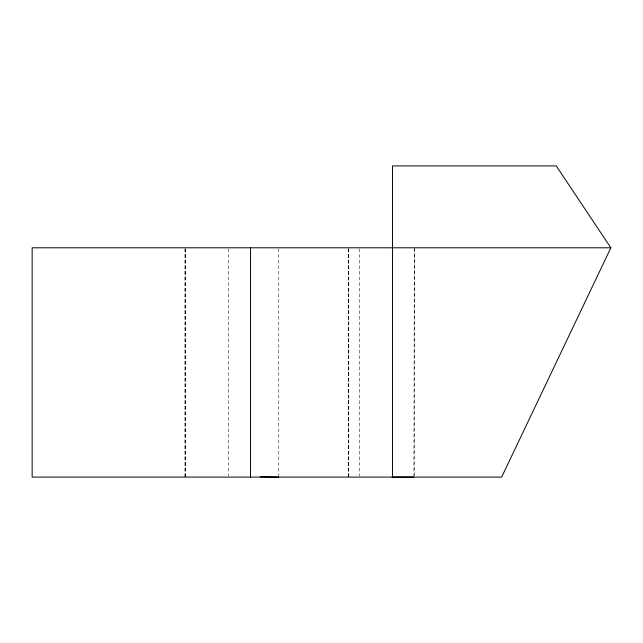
<?xml version="1.0" encoding="UTF-8"?>
<svg xmlns="http://www.w3.org/2000/svg" width="643" height="643" viewBox="0 0 643 643"><rect width="100%" height="100%" fill="white"/><g stroke="black" fill="none" stroke-linecap="round" stroke-linejoin="round"><path stroke-width="0.48" stroke-dasharray="3.21 2.41" d="M414.309 248.801L413.883 476.093M414.309 247.804L414.309 476.093M359.718 248.793L359.718 476.093M348.795 248.793L348.795 477.09M348.675 248.793L348.675 477.09M348.345 248.793L348.345 477.09M278.789 248.793L278.789 476.093M228.691 248.793L228.691 476.093M185.465 248.793L185.465 477.09M185.136 248.793L185.136 477.09M185.015 248.793L185.015 477.09"/><path stroke-width="0.96" d="M610.85 247.796L501.661 477.09L32.15 477.09L32.15 247.796L610.85 247.796L556.259 165.902L392.471 165.902L392.471 477.09M392.037 477.09L413.875 477.098M260.27 476.793L278.789 477.09M250.529 247.796L250.529 477.09"/></g></svg>
